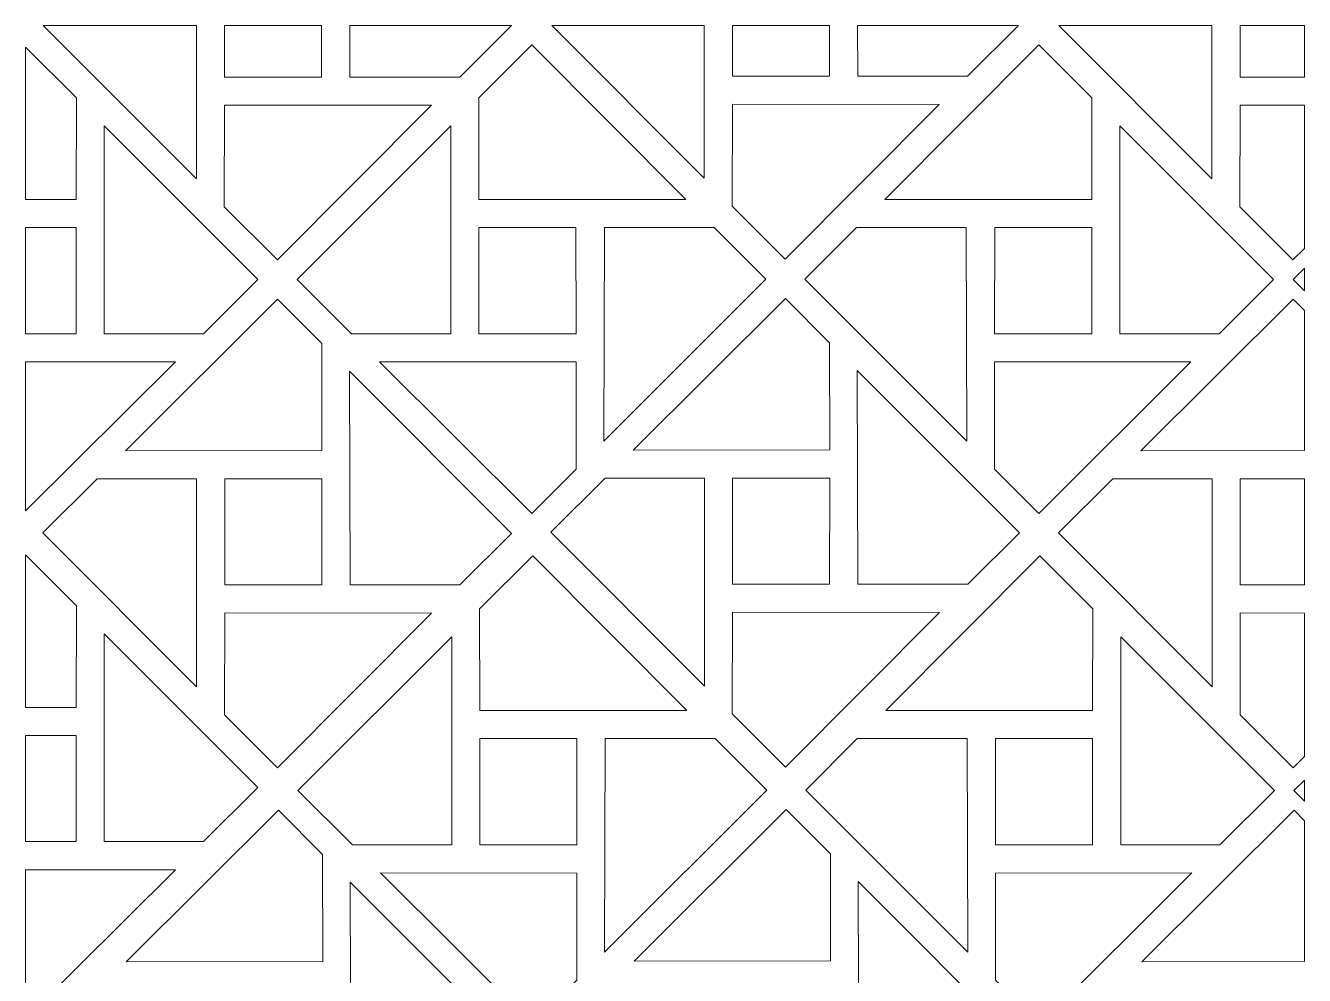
# Model space of a CAD drawing. Header units: centimetres. Extents: x -86 to 86, y -108 to 108.
# Drawn here: x 3.7 to 85.5, y 46.8 to 107.6 of the extents above; entities that cross this region are included whole.
import ezdxf

# ---------------------------------------------------------------- set-up
doc = ezdxf.new("R2010")
doc.units = ezdxf.units.CM
doc.header["$MEASUREMENT"] = 0
doc.layers.add('layer 1', color=7, linetype='Continuous')

msp = doc.modelspace()

# ---------------------------------------------------------------- linework, layer by layer
at = {"layer": 'layer 1', "color": 242, "lineweight": 9}
for points, knots in [([(4.79552, 107.6287), (4.79552, 107.6287), (14.59764, 107.62869), (14.59764, 107.62869), (14.59764, 107.62869), (14.59764, 107.62869), (14.59732, 97.82103), (14.59732, 97.82103), (14.59732, 97.82103), (14.59732, 97.82103), (4.79552, 107.6287), (4.79552, 107.6287)], [0, 0, 0, 0, 0.25, 0.25, 0.25, 0.25, 0.5, 0.5, 0.5, 0.5, 1, 1, 1, 1]), ([(22.61181, 107.62869), (22.61181, 107.62869), (16.39976, 107.62869), (16.39976, 107.62869), (16.39976, 107.62869), (16.39976, 107.62869), (16.39992, 104.33519), (16.39992, 104.33519), (16.39992, 104.33519), (16.39992, 104.33519), (22.60731, 104.33519), (22.60731, 104.33519), (22.60731, 104.33519), (22.60731, 104.33519), (22.61181, 107.62869), (22.61181, 107.62869)], [0, 0, 0, 0, 0.2, 0.2, 0.2, 0.2, 0.4, 0.4, 0.4, 0.4, 0.6, 0.6, 0.6, 0.6, 1, 1, 1, 1]), ([(24.4143, 107.62869), (24.4143, 107.62869), (24.42372, 104.33519), (24.42372, 104.33519), (24.42372, 104.33519), (24.42372, 104.33519), (31.45678, 104.33519), (31.45678, 104.33519), (31.45678, 104.33519), (31.45678, 104.33519), (34.75944, 107.62869), (34.75944, 107.62869), (34.75944, 107.62869), (34.75944, 107.62869), (24.4143, 107.62869), (24.4143, 107.62869)], [0, 0, 0, 0, 0.2, 0.2, 0.2, 0.2, 0.4, 0.4, 0.4, 0.4, 0.6, 0.6, 0.6, 0.6, 1, 1, 1, 1]), ([(47.10121, 107.6287), (47.10121, 107.6287), (37.3434, 107.6287), (37.3434, 107.6287), (37.3434, 107.6287), (37.3434, 107.6287), (47.10089, 97.86537), (47.10089, 97.86537), (47.10089, 97.86537), (47.10089, 97.86537), (47.10121, 107.6287), (47.10121, 107.6287)], [0, 0, 0, 0, 0.25, 0.25, 0.25, 0.25, 0.5, 0.5, 0.5, 0.5, 1, 1, 1, 1]), ([(55.11533, 107.62868), (55.11533, 107.62868), (48.90332, 107.62869), (48.90332, 107.62869), (48.90332, 107.62869), (48.90332, 107.62869), (48.90349, 104.37953), (48.90349, 104.37953), (48.90349, 104.37953), (48.90349, 104.37953), (55.11088, 104.37953), (55.11088, 104.37953), (55.11088, 104.37953), (55.11088, 104.37953), (55.11533, 107.62868), (55.11533, 107.62868)], [0, 0, 0, 0, 0.2, 0.2, 0.2, 0.2, 0.4, 0.4, 0.4, 0.4, 0.6, 0.6, 0.6, 0.6, 1, 1, 1, 1]), ([(67.21857, 107.62869), (67.21857, 107.62869), (56.918, 107.62868), (56.918, 107.62868), (56.918, 107.62868), (56.918, 107.62868), (56.92729, 104.37953), (56.92729, 104.37953), (56.92729, 104.37953), (56.92729, 104.37953), (63.96035, 104.37953), (63.96035, 104.37953), (63.96035, 104.37953), (63.96035, 104.37953), (67.21857, 107.62869), (67.21857, 107.62869)], [0, 0, 0, 0, 0.2, 0.2, 0.2, 0.2, 0.4, 0.4, 0.4, 0.4, 0.6, 0.6, 0.6, 0.6, 1, 1, 1, 1]), ([(79.59738, 107.62868), (79.59738, 107.62868), (69.79546, 107.62869), (69.79546, 107.62869), (69.79546, 107.62869), (69.79546, 107.62869), (79.59706, 97.82123), (79.59706, 97.82123), (79.59706, 97.82123), (79.59706, 97.82123), (79.59738, 107.62868), (79.59738, 107.62868)], [0, 0, 0, 0, 0.25, 0.25, 0.25, 0.25, 0.5, 0.5, 0.5, 0.5, 1, 1, 1, 1]), ([(81.39949, 107.6287), (81.39949, 107.6287), (85.51471, 107.62867), (85.51471, 107.62867), (85.51471, 107.62867), (85.51471, 107.62867), (85.51468, 104.33539), (85.51468, 104.33539), (85.51468, 104.33539), (85.51468, 104.33539), (81.39966, 104.33539), (81.39966, 104.33539), (81.39966, 104.33539), (81.39966, 104.33539), (81.39949, 107.6287), (81.39949, 107.6287)], [0, 0, 0, 0, 0.2, 0.2, 0.2, 0.2, 0.4, 0.4, 0.4, 0.4, 0.6, 0.6, 0.6, 0.6, 1, 1, 1, 1]), ([(3.66755, 106.25005), (3.66755, 106.25005), (6.91701, 102.99781), (6.91701, 102.99781), (6.91701, 102.99781), (6.91701, 102.99781), (6.899, 96.48756), (6.899, 96.48756), (6.899, 96.48756), (6.899, 96.48756), (3.66755, 96.49091), (3.66755, 96.49091), (3.66755, 96.49091), (3.66755, 96.49091), (3.66755, 106.25005), (3.66755, 106.25005)], [0, 0, 0, 0, 0.2, 0.2, 0.2, 0.2, 0.4, 0.4, 0.4, 0.4, 0.6, 0.6, 0.6, 0.6, 1, 1, 1, 1]), ([(45.9256, 96.50137), (45.9256, 96.50137), (32.68567, 96.48756), (32.68567, 96.48756), (32.68567, 96.48756), (32.68567, 96.48756), (32.66766, 102.99781), (32.66766, 102.99781), (32.66766, 102.99781), (32.66766, 102.99781), (36.06787, 106.40093), (36.06787, 106.40093), (36.06787, 106.40093), (36.06787, 106.40093), (45.9256, 96.50137), (45.9256, 96.50137)], [0, 0, 0, 0, 0.2, 0.2, 0.2, 0.2, 0.4, 0.4, 0.4, 0.4, 0.6, 0.6, 0.6, 0.6, 1, 1, 1, 1]), ([(58.65906, 96.50137), (58.65906, 96.50137), (71.89899, 96.48756), (71.89899, 96.48756), (71.89899, 96.48756), (71.89899, 96.48756), (71.917, 102.99781), (71.917, 102.99781), (71.917, 102.99781), (71.917, 102.99781), (68.51679, 106.40093), (68.51679, 106.40093), (68.51679, 106.40093), (68.51679, 106.40093), (58.65906, 96.50137), (58.65906, 96.50137)], [0, 0, 0, 0, 0.2, 0.2, 0.2, 0.2, 0.4, 0.4, 0.4, 0.4, 0.6, 0.6, 0.6, 0.6, 1, 1, 1, 1]), ([(29.63989, 102.52819), (29.63989, 102.52819), (16.39996, 102.542), (16.39996, 102.542), (16.39996, 102.542), (16.39996, 102.542), (16.38195, 96.03175), (16.38195, 96.03175), (16.38195, 96.03175), (16.38195, 96.03175), (19.78216, 92.62863), (19.78216, 92.62863), (19.78216, 92.62863), (19.78216, 92.62863), (29.63989, 102.52819), (29.63989, 102.52819)], [0, 0, 0, 0, 0.2, 0.2, 0.2, 0.2, 0.4, 0.4, 0.4, 0.4, 0.6, 0.6, 0.6, 0.6, 1, 1, 1, 1]), ([(62.14346, 102.57253), (62.14346, 102.57253), (48.90353, 102.58634), (48.90353, 102.58634), (48.90353, 102.58634), (48.90353, 102.58634), (48.88552, 96.07609), (48.88552, 96.07609), (48.88552, 96.07609), (48.88552, 96.07609), (52.28573, 92.67297), (52.28573, 92.67297), (52.28573, 92.67297), (52.28573, 92.67297), (62.14346, 102.57253), (62.14346, 102.57253)], [0, 0, 0, 0, 0.2, 0.2, 0.2, 0.2, 0.4, 0.4, 0.4, 0.4, 0.6, 0.6, 0.6, 0.6, 1, 1, 1, 1]), ([(85.51469, 93.36473), (85.51469, 93.36473), (85.51469, 102.5379), (85.51469, 102.5379), (85.51469, 102.5379), (85.51469, 102.5379), (81.3997, 102.5422), (81.3997, 102.5422), (81.3997, 102.5422), (81.3997, 102.5422), (81.38169, 96.03195), (81.38169, 96.03195), (81.38169, 96.03195), (81.38169, 96.03195), (84.7819, 92.62883), (84.7819, 92.62883), (84.7819, 92.62883), (84.7819, 92.62883), (85.51469, 93.36473), (85.51469, 93.36473)], [0, 0, 0, 0, 0.16666667, 0.16666667, 0.16666667, 0.16666667, 0.33333333, 0.33333333, 0.33333333, 0.33333333, 0.5, 0.5, 0.5, 0.5, 0.66666667, 0.66666667, 0.66666667, 0.66666667, 1, 1, 1, 1]), ([(8.70164, 101.20853), (8.70164, 101.20853), (18.53949, 91.36479), (18.53949, 91.36479), (18.53949, 91.36479), (18.53949, 91.36479), (15.05295, 87.89549), (15.05295, 87.89549), (15.05295, 87.89549), (15.05295, 87.89549), (8.70122, 87.89531), (8.70122, 87.89531), (8.70122, 87.89531), (8.70122, 87.89531), (8.70164, 101.20853), (8.70164, 101.20853)], [0, 0, 0, 0, 0.2, 0.2, 0.2, 0.2, 0.4, 0.4, 0.4, 0.4, 0.6, 0.6, 0.6, 0.6, 1, 1, 1, 1]), ([(30.88303, 101.20853), (30.88303, 101.20853), (21.04518, 91.36479), (21.04518, 91.36479), (21.04518, 91.36479), (21.04518, 91.36479), (24.53172, 87.89549), (24.53172, 87.89549), (24.53172, 87.89549), (24.53172, 87.89549), (30.88345, 87.89531), (30.88345, 87.89531), (30.88345, 87.89531), (30.88345, 87.89531), (30.88303, 101.20853), (30.88303, 101.20853)], [0, 0, 0, 0, 0.2, 0.2, 0.2, 0.2, 0.4, 0.4, 0.4, 0.4, 0.6, 0.6, 0.6, 0.6, 1, 1, 1, 1]), ([(73.70163, 101.20853), (73.70163, 101.20853), (83.53948, 91.36479), (83.53948, 91.36479), (83.53948, 91.36479), (83.53948, 91.36479), (80.05294, 87.89549), (80.05294, 87.89549), (80.05294, 87.89549), (80.05294, 87.89549), (73.70121, 87.89531), (73.70121, 87.89531), (73.70121, 87.89531), (73.70121, 87.89531), (73.70163, 101.20853), (73.70163, 101.20853)], [0, 0, 0, 0, 0.2, 0.2, 0.2, 0.2, 0.4, 0.4, 0.4, 0.4, 0.6, 0.6, 0.6, 0.6, 1, 1, 1, 1]), ([(3.66755, 94.69437), (3.66755, 94.69437), (6.89904, 94.69437), (6.89904, 94.69437), (6.89904, 94.69437), (6.89904, 94.69437), (6.89944, 87.8955), (6.89944, 87.8955), (6.89944, 87.8955), (6.89944, 87.8955), (3.66754, 87.8948), (3.66754, 87.8948), (3.66754, 87.8948), (3.66754, 87.8948), (3.66755, 94.69437), (3.66755, 94.69437)], [0, 0, 0, 0, 0.2, 0.2, 0.2, 0.2, 0.4, 0.4, 0.4, 0.4, 0.6, 0.6, 0.6, 0.6, 1, 1, 1, 1]), ([(32.68523, 87.8955), (32.68523, 87.8955), (38.90229, 87.89418), (38.90229, 87.89418), (38.90229, 87.89418), (38.90229, 87.89418), (38.89302, 94.69437), (38.89302, 94.69437), (38.89302, 94.69437), (38.89302, 94.69437), (32.68563, 94.69437), (32.68563, 94.69437), (32.68563, 94.69437), (32.68563, 94.69437), (32.68523, 87.8955), (32.68523, 87.8955)], [0, 0, 0, 0, 0.2, 0.2, 0.2, 0.2, 0.4, 0.4, 0.4, 0.4, 0.6, 0.6, 0.6, 0.6, 1, 1, 1, 1]), ([(40.67021, 81.01169), (40.67021, 81.01169), (40.70943, 94.69437), (40.70943, 94.69437), (40.70943, 94.69437), (40.70943, 94.69437), (47.74249, 94.69437), (47.74249, 94.69437), (47.74249, 94.69437), (47.74249, 94.69437), (51.04515, 91.40087), (51.04515, 91.40087), (51.04515, 91.40087), (51.04515, 91.40087), (40.67021, 81.01169), (40.67021, 81.01169)], [0, 0, 0, 0, 0.2, 0.2, 0.2, 0.2, 0.4, 0.4, 0.4, 0.4, 0.6, 0.6, 0.6, 0.6, 1, 1, 1, 1]), ([(63.91445, 81.01169), (63.91445, 81.01169), (63.87523, 94.69437), (63.87523, 94.69437), (63.87523, 94.69437), (63.87523, 94.69437), (56.84217, 94.69437), (56.84217, 94.69437), (56.84217, 94.69437), (56.84217, 94.69437), (53.53951, 91.40087), (53.53951, 91.40087), (53.53951, 91.40087), (53.53951, 91.40087), (63.91445, 81.01169), (63.91445, 81.01169)], [0, 0, 0, 0, 0.2, 0.2, 0.2, 0.2, 0.4, 0.4, 0.4, 0.4, 0.6, 0.6, 0.6, 0.6, 1, 1, 1, 1]), ([(71.89943, 87.8955), (71.89943, 87.8955), (65.68237, 87.89418), (65.68237, 87.89418), (65.68237, 87.89418), (65.68237, 87.89418), (65.69164, 94.69437), (65.69164, 94.69437), (65.69164, 94.69437), (65.69164, 94.69437), (71.89903, 94.69437), (71.89903, 94.69437), (71.89903, 94.69437), (71.89903, 94.69437), (71.89943, 87.8955), (71.89943, 87.8955)], [0, 0, 0, 0, 0.2, 0.2, 0.2, 0.2, 0.4, 0.4, 0.4, 0.4, 0.6, 0.6, 0.6, 0.6, 1, 1, 1, 1]), ([(85.51468, 90.64453), (85.51468, 90.64453), (85.51468, 92.08707), (85.51468, 92.08707), (85.51468, 92.08707), (85.51468, 92.08707), (84.79233, 91.36407), (84.79233, 91.36407), (84.79233, 91.36407), (84.79233, 91.36407), (85.51468, 90.64453), (85.51468, 90.64453)], [0, 0, 0, 0, 0.25, 0.25, 0.25, 0.25, 0.5, 0.5, 0.5, 0.5, 1, 1, 1, 1]), ([(22.62648, 80.41845), (22.62648, 80.41845), (22.62518, 87.27116), (22.62518, 87.27116), (22.62518, 87.27116), (22.62518, 87.27116), (19.79327, 90.10747), (19.79327, 90.10747), (19.79327, 90.10747), (19.79327, 90.10747), (10.05481, 80.40721), (10.05481, 80.40721), (10.05481, 80.40721), (10.05481, 80.40721), (22.62648, 80.41845), (22.62648, 80.41845)], [0, 0, 0, 0, 0.2, 0.2, 0.2, 0.2, 0.4, 0.4, 0.4, 0.4, 0.6, 0.6, 0.6, 0.6, 1, 1, 1, 1]), ([(55.13005, 80.46279), (55.13005, 80.46279), (55.12875, 87.3155), (55.12875, 87.3155), (55.12875, 87.3155), (55.12875, 87.3155), (52.29684, 90.15181), (52.29684, 90.15181), (52.29684, 90.15181), (52.29684, 90.15181), (42.55838, 80.45155), (42.55838, 80.45155), (42.55838, 80.45155), (42.55838, 80.45155), (55.13005, 80.46279), (55.13005, 80.46279)], [0, 0, 0, 0, 0.2, 0.2, 0.2, 0.2, 0.4, 0.4, 0.4, 0.4, 0.6, 0.6, 0.6, 0.6, 1, 1, 1, 1]), ([(85.5147, 80.41675), (85.5147, 80.41675), (85.51468, 89.38486), (85.51468, 89.38486), (85.51468, 89.38486), (85.51468, 89.38486), (84.79301, 90.10767), (84.79301, 90.10767), (84.79301, 90.10767), (84.79301, 90.10767), (75.05455, 80.40741), (75.05455, 80.40741), (75.05455, 80.40741), (75.05455, 80.40741), (85.5147, 80.41675), (85.5147, 80.41675)], [0, 0, 0, 0, 0.2, 0.2, 0.2, 0.2, 0.4, 0.4, 0.4, 0.4, 0.6, 0.6, 0.6, 0.6, 1, 1, 1, 1]), ([(3.66755, 86.09265), (3.66755, 86.09265), (3.66756, 76.55113), (3.66756, 76.55113), (3.66756, 76.55113), (3.66756, 76.55113), (13.25525, 86.10124), (13.25525, 86.10124), (13.25525, 86.10124), (13.25525, 86.10124), (3.66755, 86.09265), (3.66755, 86.09265)], [0, 0, 0, 0, 0.25, 0.25, 0.25, 0.25, 0.5, 0.5, 0.5, 0.5, 1, 1, 1, 1]), ([(38.90109, 86.09), (38.90109, 86.09), (38.89979, 79.23729), (38.89979, 79.23729), (38.89979, 79.23729), (38.89979, 79.23729), (36.06788, 76.40098), (36.06788, 76.40098), (36.06788, 76.40098), (36.06788, 76.40098), (26.32942, 86.10124), (26.32942, 86.10124), (26.32942, 86.10124), (26.32942, 86.10124), (38.90109, 86.09), (38.90109, 86.09)], [0, 0, 0, 0, 0.2, 0.2, 0.2, 0.2, 0.4, 0.4, 0.4, 0.4, 0.6, 0.6, 0.6, 0.6, 1, 1, 1, 1]), ([(65.68357, 86.09), (65.68357, 86.09), (65.68487, 79.23729), (65.68487, 79.23729), (65.68487, 79.23729), (65.68487, 79.23729), (68.51678, 76.40098), (68.51678, 76.40098), (68.51678, 76.40098), (68.51678, 76.40098), (78.25524, 86.10124), (78.25524, 86.10124), (78.25524, 86.10124), (78.25524, 86.10124), (65.68357, 86.09), (65.68357, 86.09)], [0, 0, 0, 0, 0.2, 0.2, 0.2, 0.2, 0.4, 0.4, 0.4, 0.4, 0.6, 0.6, 0.6, 0.6, 1, 1, 1, 1]), ([(24.3956, 85.49676), (24.3956, 85.49676), (24.43482, 71.81408), (24.43482, 71.81408), (24.43482, 71.81408), (24.43482, 71.81408), (31.46788, 71.81408), (31.46788, 71.81408), (31.46788, 71.81408), (31.46788, 71.81408), (34.77054, 75.10758), (34.77054, 75.10758), (34.77054, 75.10758), (34.77054, 75.10758), (24.3956, 85.49676), (24.3956, 85.49676)], [0, 0, 0, 0, 0.2, 0.2, 0.2, 0.2, 0.4, 0.4, 0.4, 0.4, 0.6, 0.6, 0.6, 0.6, 1, 1, 1, 1]), ([(56.89917, 85.5411), (56.89917, 85.5411), (56.93839, 71.85842), (56.93839, 71.85842), (56.93839, 71.85842), (56.93839, 71.85842), (63.97145, 71.85842), (63.97145, 71.85842), (63.97145, 71.85842), (63.97145, 71.85842), (67.27411, 75.15192), (67.27411, 75.15192), (67.27411, 75.15192), (67.27411, 75.15192), (56.89917, 85.5411), (56.89917, 85.5411)], [0, 0, 0, 0, 0.2, 0.2, 0.2, 0.2, 0.4, 0.4, 0.4, 0.4, 0.6, 0.6, 0.6, 0.6, 1, 1, 1, 1]), ([(14.60842, 65.29992), (14.60842, 65.29992), (4.77057, 75.14366), (4.77057, 75.14366), (4.77057, 75.14366), (4.77057, 75.14366), (8.25711, 78.61296), (8.25711, 78.61296), (8.25711, 78.61296), (8.25711, 78.61296), (14.60884, 78.61314), (14.60884, 78.61314), (14.60884, 78.61314), (14.60884, 78.61314), (14.60842, 65.29992), (14.60842, 65.29992)], [0, 0, 0, 0, 0.2, 0.2, 0.2, 0.2, 0.4, 0.4, 0.4, 0.4, 0.6, 0.6, 0.6, 0.6, 1, 1, 1, 1]), ([(16.41062, 78.61295), (16.41062, 78.61295), (22.62768, 78.61427), (22.62768, 78.61427), (22.62768, 78.61427), (22.62768, 78.61427), (22.61841, 71.81408), (22.61841, 71.81408), (22.61841, 71.81408), (22.61841, 71.81408), (16.41102, 71.81408), (16.41102, 71.81408), (16.41102, 71.81408), (16.41102, 71.81408), (16.41062, 78.61295), (16.41062, 78.61295)], [0, 0, 0, 0, 0.2, 0.2, 0.2, 0.2, 0.4, 0.4, 0.4, 0.4, 0.6, 0.6, 0.6, 0.6, 1, 1, 1, 1]), ([(47.11199, 65.34426), (47.11199, 65.34426), (37.27414, 75.188), (37.27414, 75.188), (37.27414, 75.188), (37.27414, 75.188), (40.76068, 78.6573), (40.76068, 78.6573), (40.76068, 78.6573), (40.76068, 78.6573), (47.11241, 78.65748), (47.11241, 78.65748), (47.11241, 78.65748), (47.11241, 78.65748), (47.11199, 65.34426), (47.11199, 65.34426)], [0, 0, 0, 0, 0.2, 0.2, 0.2, 0.2, 0.4, 0.4, 0.4, 0.4, 0.6, 0.6, 0.6, 0.6, 1, 1, 1, 1]), ([(48.91419, 78.65729), (48.91419, 78.65729), (55.13125, 78.65861), (55.13125, 78.65861), (55.13125, 78.65861), (55.13125, 78.65861), (55.12198, 71.85842), (55.12198, 71.85842), (55.12198, 71.85842), (55.12198, 71.85842), (48.91459, 71.85842), (48.91459, 71.85842), (48.91459, 71.85842), (48.91459, 71.85842), (48.91419, 78.65729), (48.91419, 78.65729)], [0, 0, 0, 0, 0.2, 0.2, 0.2, 0.2, 0.4, 0.4, 0.4, 0.4, 0.6, 0.6, 0.6, 0.6, 1, 1, 1, 1]), ([(79.60816, 65.30012), (79.60816, 65.30012), (69.77031, 75.14386), (69.77031, 75.14386), (69.77031, 75.14386), (69.77031, 75.14386), (73.25685, 78.61316), (73.25685, 78.61316), (73.25685, 78.61316), (73.25685, 78.61316), (79.60858, 78.61334), (79.60858, 78.61334), (79.60858, 78.61334), (79.60858, 78.61334), (79.60816, 65.30012), (79.60816, 65.30012)], [0, 0, 0, 0, 0.2, 0.2, 0.2, 0.2, 0.4, 0.4, 0.4, 0.4, 0.6, 0.6, 0.6, 0.6, 1, 1, 1, 1]), ([(85.51468, 71.81428), (85.51468, 71.81428), (85.5147, 78.61401), (85.5147, 78.61401), (85.5147, 78.61401), (85.5147, 78.61401), (81.41036, 78.61315), (81.41036, 78.61315), (81.41036, 78.61315), (81.41036, 78.61315), (81.41076, 71.81428), (81.41076, 71.81428), (81.41076, 71.81428), (81.41076, 71.81428), (85.51468, 71.81428), (85.51468, 71.81428)], [0, 0, 0, 0, 0.2, 0.2, 0.2, 0.2, 0.4, 0.4, 0.4, 0.4, 0.6, 0.6, 0.6, 0.6, 1, 1, 1, 1]), ([(3.66755, 73.73622), (3.66755, 73.73622), (6.91641, 70.48457), (6.91641, 70.48457), (6.91641, 70.48457), (6.91641, 70.48457), (6.8984, 63.97432), (6.8984, 63.97432), (6.8984, 63.97432), (6.8984, 63.97432), (3.66755, 63.97768), (3.66755, 63.97768), (3.66755, 63.97768), (3.66755, 63.97768), (3.66755, 73.73622), (3.66755, 73.73622)], [0, 0, 0, 0, 0.2, 0.2, 0.2, 0.2, 0.4, 0.4, 0.4, 0.4, 0.6, 0.6, 0.6, 0.6, 1, 1, 1, 1]), ([(45.98077, 63.78568), (45.98077, 63.78568), (32.74084, 63.77187), (32.74084, 63.77187), (32.74084, 63.77187), (32.74084, 63.77187), (32.72283, 70.28212), (32.72283, 70.28212), (32.72283, 70.28212), (32.72283, 70.28212), (36.12304, 73.68524), (36.12304, 73.68524), (36.12304, 73.68524), (36.12304, 73.68524), (45.98077, 63.78568), (45.98077, 63.78568)], [0, 0, 0, 0, 0.2, 0.2, 0.2, 0.2, 0.4, 0.4, 0.4, 0.4, 0.6, 0.6, 0.6, 0.6, 1, 1, 1, 1]), ([(58.71423, 63.78568), (58.71423, 63.78568), (71.95416, 63.77187), (71.95416, 63.77187), (71.95416, 63.77187), (71.95416, 63.77187), (71.97217, 70.28212), (71.97217, 70.28212), (71.97217, 70.28212), (71.97217, 70.28212), (68.57196, 73.68524), (68.57196, 73.68524), (68.57196, 73.68524), (68.57196, 73.68524), (58.71423, 63.78568), (58.71423, 63.78568)], [0, 0, 0, 0, 0.2, 0.2, 0.2, 0.2, 0.4, 0.4, 0.4, 0.4, 0.6, 0.6, 0.6, 0.6, 1, 1, 1, 1]), ([(29.65099, 70.00708), (29.65099, 70.00708), (16.41106, 70.02089), (16.41106, 70.02089), (16.41106, 70.02089), (16.41106, 70.02089), (16.39305, 63.51064), (16.39305, 63.51064), (16.39305, 63.51064), (16.39305, 63.51064), (19.79326, 60.10752), (19.79326, 60.10752), (19.79326, 60.10752), (19.79326, 60.10752), (29.65099, 70.00708), (29.65099, 70.00708)], [0, 0, 0, 0, 0.2, 0.2, 0.2, 0.2, 0.4, 0.4, 0.4, 0.4, 0.6, 0.6, 0.6, 0.6, 1, 1, 1, 1]), ([(62.15456, 70.05142), (62.15456, 70.05142), (48.91463, 70.06523), (48.91463, 70.06523), (48.91463, 70.06523), (48.91463, 70.06523), (48.89662, 63.55498), (48.89662, 63.55498), (48.89662, 63.55498), (48.89662, 63.55498), (52.29683, 60.15186), (52.29683, 60.15186), (52.29683, 60.15186), (52.29683, 60.15186), (62.15456, 70.05142), (62.15456, 70.05142)], [0, 0, 0, 0, 0.2, 0.2, 0.2, 0.2, 0.4, 0.4, 0.4, 0.4, 0.6, 0.6, 0.6, 0.6, 1, 1, 1, 1]), ([(85.5147, 60.83248), (85.5147, 60.83248), (85.51469, 70.0168), (85.51469, 70.0168), (85.51469, 70.0168), (85.51469, 70.0168), (81.4108, 70.02109), (81.4108, 70.02109), (81.4108, 70.02109), (81.4108, 70.02109), (81.39279, 63.51084), (81.39279, 63.51084), (81.39279, 63.51084), (81.39279, 63.51084), (84.793, 60.10772), (84.793, 60.10772), (84.793, 60.10772), (84.793, 60.10772), (85.5147, 60.83248), (85.5147, 60.83248)], [0, 0, 0, 0, 0.16666667, 0.16666667, 0.16666667, 0.16666667, 0.33333333, 0.33333333, 0.33333333, 0.33333333, 0.5, 0.5, 0.5, 0.5, 0.66666667, 0.66666667, 0.66666667, 0.66666667, 1, 1, 1, 1]), ([(8.70104, 68.69529), (8.70104, 68.69529), (18.53889, 58.85155), (18.53889, 58.85155), (18.53889, 58.85155), (18.53889, 58.85155), (15.05235, 55.38225), (15.05235, 55.38225), (15.05235, 55.38225), (15.05235, 55.38225), (8.70062, 55.38207), (8.70062, 55.38207), (8.70062, 55.38207), (8.70062, 55.38207), (8.70104, 68.69529), (8.70104, 68.69529)], [0, 0, 0, 0, 0.2, 0.2, 0.2, 0.2, 0.4, 0.4, 0.4, 0.4, 0.6, 0.6, 0.6, 0.6, 1, 1, 1, 1]), ([(30.9382, 68.49284), (30.9382, 68.49284), (21.10035, 58.6491), (21.10035, 58.6491), (21.10035, 58.6491), (21.10035, 58.6491), (24.58689, 55.1798), (24.58689, 55.1798), (24.58689, 55.1798), (24.58689, 55.1798), (30.93862, 55.17962), (30.93862, 55.17962), (30.93862, 55.17962), (30.93862, 55.17962), (30.9382, 68.49284), (30.9382, 68.49284)], [0, 0, 0, 0, 0.2, 0.2, 0.2, 0.2, 0.4, 0.4, 0.4, 0.4, 0.6, 0.6, 0.6, 0.6, 1, 1, 1, 1]), ([(73.7568, 68.49284), (73.7568, 68.49284), (83.59465, 58.6491), (83.59465, 58.6491), (83.59465, 58.6491), (83.59465, 58.6491), (80.10811, 55.1798), (80.10811, 55.1798), (80.10811, 55.1798), (80.10811, 55.1798), (73.75638, 55.17962), (73.75638, 55.17962), (73.75638, 55.17962), (73.75638, 55.17962), (73.7568, 68.49284), (73.7568, 68.49284)], [0, 0, 0, 0, 0.2, 0.2, 0.2, 0.2, 0.4, 0.4, 0.4, 0.4, 0.6, 0.6, 0.6, 0.6, 1, 1, 1, 1]), ([(3.66756, 62.18113), (3.66756, 62.18113), (6.89844, 62.18113), (6.89844, 62.18113), (6.89844, 62.18113), (6.89844, 62.18113), (6.89884, 55.38226), (6.89884, 55.38226), (6.89884, 55.38226), (6.89884, 55.38226), (3.66754, 55.38155), (3.66754, 55.38155), (3.66754, 55.38155), (3.66754, 55.38155), (3.66756, 62.18113), (3.66756, 62.18113)], [0, 0, 0, 0, 0.2, 0.2, 0.2, 0.2, 0.4, 0.4, 0.4, 0.4, 0.6, 0.6, 0.6, 0.6, 1, 1, 1, 1]), ([(32.7404, 55.17981), (32.7404, 55.17981), (38.95746, 55.17849), (38.95746, 55.17849), (38.95746, 55.17849), (38.95746, 55.17849), (38.94819, 61.97868), (38.94819, 61.97868), (38.94819, 61.97868), (38.94819, 61.97868), (32.7408, 61.97868), (32.7408, 61.97868), (32.7408, 61.97868), (32.7408, 61.97868), (32.7404, 55.17981), (32.7404, 55.17981)], [0, 0, 0, 0, 0.2, 0.2, 0.2, 0.2, 0.4, 0.4, 0.4, 0.4, 0.6, 0.6, 0.6, 0.6, 1, 1, 1, 1]), ([(40.72538, 48.296), (40.72538, 48.296), (40.7646, 61.97868), (40.7646, 61.97868), (40.7646, 61.97868), (40.7646, 61.97868), (47.79766, 61.97868), (47.79766, 61.97868), (47.79766, 61.97868), (47.79766, 61.97868), (51.10032, 58.68518), (51.10032, 58.68518), (51.10032, 58.68518), (51.10032, 58.68518), (40.72538, 48.296), (40.72538, 48.296)], [0, 0, 0, 0, 0.2, 0.2, 0.2, 0.2, 0.4, 0.4, 0.4, 0.4, 0.6, 0.6, 0.6, 0.6, 1, 1, 1, 1]), ([(63.96962, 48.296), (63.96962, 48.296), (63.9304, 61.97868), (63.9304, 61.97868), (63.9304, 61.97868), (63.9304, 61.97868), (56.89734, 61.97868), (56.89734, 61.97868), (56.89734, 61.97868), (56.89734, 61.97868), (53.59468, 58.68518), (53.59468, 58.68518), (53.59468, 58.68518), (53.59468, 58.68518), (63.96962, 48.296), (63.96962, 48.296)], [0, 0, 0, 0, 0.2, 0.2, 0.2, 0.2, 0.4, 0.4, 0.4, 0.4, 0.6, 0.6, 0.6, 0.6, 1, 1, 1, 1]), ([(71.9546, 55.17981), (71.9546, 55.17981), (65.73754, 55.17849), (65.73754, 55.17849), (65.73754, 55.17849), (65.73754, 55.17849), (65.74681, 61.97868), (65.74681, 61.97868), (65.74681, 61.97868), (65.74681, 61.97868), (71.9542, 61.97868), (71.9542, 61.97868), (71.9542, 61.97868), (71.9542, 61.97868), (71.9546, 55.17981), (71.9546, 55.17981)], [0, 0, 0, 0, 0.2, 0.2, 0.2, 0.2, 0.4, 0.4, 0.4, 0.4, 0.6, 0.6, 0.6, 0.6, 1, 1, 1, 1]), ([(85.51467, 57.98381), (85.51467, 57.98381), (85.51469, 59.31617), (85.51469, 59.31617), (85.51469, 59.31617), (85.51469, 59.31617), (84.8475, 58.64838), (84.8475, 58.64838), (84.8475, 58.64838), (84.8475, 58.64838), (85.51467, 57.98381), (85.51467, 57.98381)], [0, 0, 0, 0, 0.25, 0.25, 0.25, 0.25, 0.5, 0.5, 0.5, 0.5, 1, 1, 1, 1]), ([(22.68165, 47.70276), (22.68165, 47.70276), (22.68035, 54.55547), (22.68035, 54.55547), (22.68035, 54.55547), (22.68035, 54.55547), (19.84844, 57.39178), (19.84844, 57.39178), (19.84844, 57.39178), (19.84844, 57.39178), (10.10998, 47.69152), (10.10998, 47.69152), (10.10998, 47.69152), (10.10998, 47.69152), (22.68165, 47.70276), (22.68165, 47.70276)], [0, 0, 0, 0, 0.2, 0.2, 0.2, 0.2, 0.4, 0.4, 0.4, 0.4, 0.6, 0.6, 0.6, 0.6, 1, 1, 1, 1]), ([(55.18522, 47.7471), (55.18522, 47.7471), (55.18392, 54.59981), (55.18392, 54.59981), (55.18392, 54.59981), (55.18392, 54.59981), (52.35201, 57.43612), (52.35201, 57.43612), (52.35201, 57.43612), (52.35201, 57.43612), (42.61355, 47.73586), (42.61355, 47.73586), (42.61355, 47.73586), (42.61355, 47.73586), (55.18522, 47.7471), (55.18522, 47.7471)], [0, 0, 0, 0, 0.2, 0.2, 0.2, 0.2, 0.4, 0.4, 0.4, 0.4, 0.6, 0.6, 0.6, 0.6, 1, 1, 1, 1]), ([(85.5147, 47.70101), (85.5147, 47.70101), (85.51468, 56.72444), (85.51468, 56.72444), (85.51468, 56.72444), (85.51468, 56.72444), (84.84818, 57.39198), (84.84818, 57.39198), (84.84818, 57.39198), (84.84818, 57.39198), (75.10972, 47.69172), (75.10972, 47.69172), (75.10972, 47.69172), (75.10972, 47.69172), (85.5147, 47.70101), (85.5147, 47.70101)], [0, 0, 0, 0, 0.2, 0.2, 0.2, 0.2, 0.4, 0.4, 0.4, 0.4, 0.6, 0.6, 0.6, 0.6, 1, 1, 1, 1]), ([(3.66755, 53.57941), (3.66755, 53.57941), (3.66756, 44.0385), (3.66756, 44.0385), (3.66756, 44.0385), (3.66756, 44.0385), (13.25465, 53.588), (13.25465, 53.588), (13.25465, 53.588), (13.25465, 53.588), (3.66755, 53.57941), (3.66755, 53.57941)], [0, 0, 0, 0, 0.25, 0.25, 0.25, 0.25, 0.5, 0.5, 0.5, 0.5, 1, 1, 1, 1]), ([(38.95626, 53.37431), (38.95626, 53.37431), (38.95496, 46.5216), (38.95496, 46.5216), (38.95496, 46.5216), (38.95496, 46.5216), (36.12305, 43.68529), (36.12305, 43.68529), (36.12305, 43.68529), (36.12305, 43.68529), (26.38459, 53.38555), (26.38459, 53.38555), (26.38459, 53.38555), (26.38459, 53.38555), (38.95626, 53.37431), (38.95626, 53.37431)], [0, 0, 0, 0, 0.2, 0.2, 0.2, 0.2, 0.4, 0.4, 0.4, 0.4, 0.6, 0.6, 0.6, 0.6, 1, 1, 1, 1]), ([(65.73874, 53.37431), (65.73874, 53.37431), (65.74004, 46.5216), (65.74004, 46.5216), (65.74004, 46.5216), (65.74004, 46.5216), (68.57195, 43.68529), (68.57195, 43.68529), (68.57195, 43.68529), (68.57195, 43.68529), (78.31041, 53.38555), (78.31041, 53.38555), (78.31041, 53.38555), (78.31041, 53.38555), (65.73874, 53.37431), (65.73874, 53.37431)], [0, 0, 0, 0, 0.2, 0.2, 0.2, 0.2, 0.4, 0.4, 0.4, 0.4, 0.6, 0.6, 0.6, 0.6, 1, 1, 1, 1]), ([(24.45077, 52.78107), (24.45077, 52.78107), (24.48999, 39.09839), (24.48999, 39.09839), (24.48999, 39.09839), (24.48999, 39.09839), (31.52305, 39.09839), (31.52305, 39.09839), (31.52305, 39.09839), (31.52305, 39.09839), (34.82571, 42.39189), (34.82571, 42.39189), (34.82571, 42.39189), (34.82571, 42.39189), (24.45077, 52.78107), (24.45077, 52.78107)], [0, 0, 0, 0, 0.2, 0.2, 0.2, 0.2, 0.4, 0.4, 0.4, 0.4, 0.6, 0.6, 0.6, 0.6, 1, 1, 1, 1]), ([(56.95434, 52.82541), (56.95434, 52.82541), (56.99356, 39.14273), (56.99356, 39.14273), (56.99356, 39.14273), (56.99356, 39.14273), (64.02662, 39.14273), (64.02662, 39.14273), (64.02662, 39.14273), (64.02662, 39.14273), (67.32928, 42.43623), (67.32928, 42.43623), (67.32928, 42.43623), (67.32928, 42.43623), (56.95434, 52.82541), (56.95434, 52.82541)], [0, 0, 0, 0, 0.2, 0.2, 0.2, 0.2, 0.4, 0.4, 0.4, 0.4, 0.6, 0.6, 0.6, 0.6, 1, 1, 1, 1])]:
    msp.add_open_spline(points, degree=3, knots=knots, dxfattribs=at)

doc.saveas('drawing.dxf')
